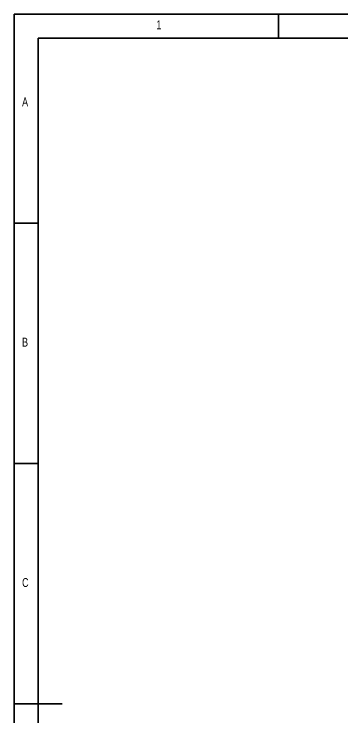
# Model space of a CAD drawing. Header units: millimetres. Extents: x 0 to 415, y 0 to 292.
# Drawn here: x 5 to 73.4, y 145.6 to 292 of the extents above; entities that cross this region are included whole.
import ezdxf

# ---------------------------------------------------------------- set-up
doc = ezdxf.new("R2010")
doc.units = ezdxf.units.MM
doc.styles.add('SEACAD_txt_shx', font='txt.shx', dxfattribs={"width": 0.75})

msp = doc.modelspace()

# ---------------------------------------------------------------- linework, layer by layer
at = {"color": 7, "linetype": 'Continuous', "lineweight": 35}
for p, q in [((415, 292), (5, 292)), ((5, 292), (5, 5)), ((60, 287), (60, 292)), ((410, 287), (10, 287)), ((10, 287), (10, 10)), ((10, 248.5), (5, 248.5)), ((5, 198.5), (10, 198.5)), ((5, 148.5), (15, 148.5))]:
    msp.add_line(p, q, dxfattribs=at)

# ---------------------------------------------------------------- texts
at = {"char_height": 1.852083, "attachment_point": 1, "style": 'SEACAD_txt_shx'}
for s, insert, width in [('{\\fSETxt|b0||i0||c0|p34;\\C7;\\H1.852083333;\\W0.75;1}', (34.5833, 290.668), 0.823158), ('{\\fSETxt|b0||i0||c0|p34;\\C7;\\H1.852083333;\\W0.75;A}', (6.6667, 274.668), 1.26903), ('{\\fSETxt|b0||i0||c0|p34;\\C7;\\H1.852083333;\\W0.75;B}', (6.6667, 224.668), 1.26903), ('{\\fSETxt|b0||i0||c0|p34;\\C7;\\H1.852083333;\\W0.75;C}', (6.6667, 174.668), 1.26903)]:
    msp.add_mtext(s, dxfattribs=dict(at, insert=insert, width=width))

doc.saveas('drawing.dxf')
